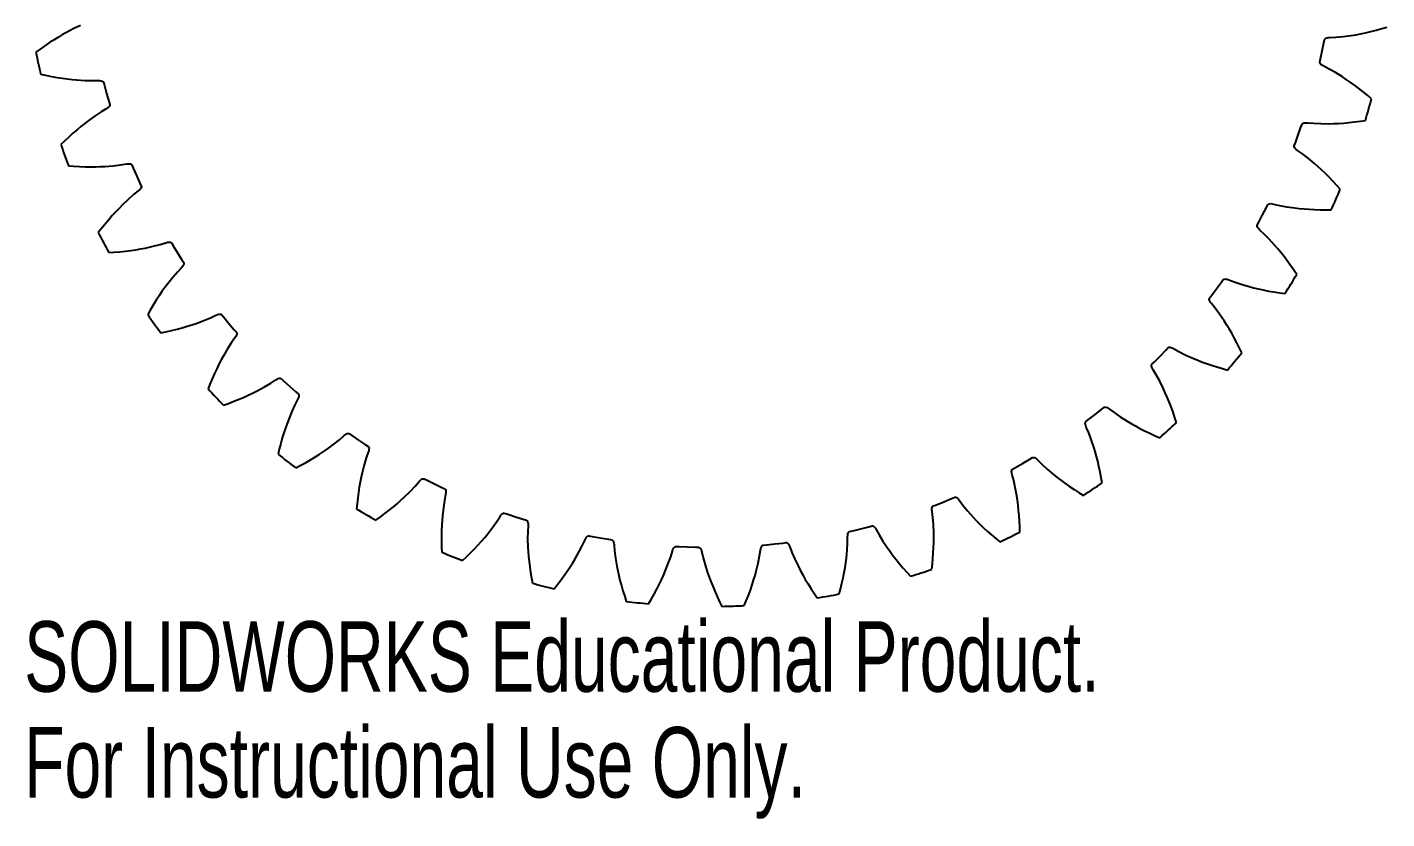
# Model space of a CAD drawing. Header units: millimetres. Extents: x -47 to 47, y -62 to 47.
# Drawn here: x -46.7 to 46.4, y -61.6 to -7.3 of the extents above; entities that cross this region are included whole.
import ezdxf

# ---------------------------------------------------------------- set-up
doc = ezdxf.new("R2010")
doc.units = ezdxf.units.MM
doc.styles.add('SLDTEXTSTYLE0', font='TXT', dxfattribs={"width": 0.7})

msp = doc.modelspace()

# ---------------------------------------------------------------- linework, layer by layer
at = {"color": 7, "linetype": 'Continuous', "lineweight": 25}
for p, q in [((-43.528, -7.391), (-44.033, -7.655)), ((-43.081, -7.181), (-43.528, -7.391)), ((45.704, -7.508), (46.095, -7.4)), ((46.095, -7.4), (46.429, -7.301)), ((-45.195, -8.359), (-45.515, -8.577)), ((-44.886, -8.159), (-45.195, -8.359)), ((-44.59, -7.976), (-44.886, -8.159)), ((-44.304, -7.807), (-44.59, -7.976)), ((-44.033, -7.655), (-44.304, -7.807)), ((42.011, -8.93), (42.125, -8.379)), ((42.125, -8.379), (42.169, -8.153)), ((42.169, -8.153), (42.177, -8.133)), ((42.177, -8.133), (42.208, -8.096)), ((42.208, -8.096), (42.259, -8.064)), ((42.259, -8.064), (42.329, -8.038)), ((42.329, -8.038), (42.419, -8.019)), ((42.419, -8.019), (42.529, -8.008)), ((42.529, -8.008), (42.939, -7.987)), ((42.939, -7.987), (43.431, -7.942)), ((43.431, -7.942), (43.995, -7.867)), ((43.995, -7.867), (44.302, -7.817)), ((44.302, -7.817), (44.629, -7.756)), ((44.629, -7.756), (44.97, -7.685)), ((44.97, -7.685), (45.328, -7.603)), ((45.328, -7.603), (45.704, -7.508)), ((-45.846, -8.812), (-46.127, -9.019)), ((-45.515, -8.577), (-45.846, -8.812)), ((41.891, -9.479), (42.011, -8.93)), ((41.839, -9.725), (41.84, -9.703)), ((41.852, -9.772), (41.839, -9.725)), ((41.84, -9.703), (41.891, -9.479)), ((41.885, -9.822), (41.852, -9.772)), ((41.939, -9.874), (41.885, -9.822)), ((42.014, -9.928), (41.939, -9.874)), ((42.109, -9.982), (42.014, -9.928)), ((42.475, -10.169), (42.109, -9.982)), ((42.907, -10.409), (42.475, -10.169)), ((-45.807, -10.522), (-45.467, -10.598)), ((-45.467, -10.598), (-45.069, -10.678)), ((-45.069, -10.678), (-44.687, -10.746)), ((-44.687, -10.746), (-44.324, -10.803)), ((-44.324, -10.803), (-43.979, -10.85)), ((-43.979, -10.85), (-43.649, -10.888)), ((-43.649, -10.888), (-43.339, -10.917)), ((-43.339, -10.917), (-42.771, -10.953)), ((-42.771, -10.953), (-42.277, -10.963)), ((-42.277, -10.963), (-41.866, -10.955)), ((-41.866, -10.955), (-41.757, -10.959)), ((-41.757, -10.959), (-41.665, -10.971)), ((-41.665, -10.971), (-41.593, -10.992)), ((-41.593, -10.992), (-41.54, -11.02)), ((-41.54, -11.02), (-41.507, -11.055)), ((-41.507, -11.055), (-41.498, -11.075)), ((-41.498, -11.075), (-41.438, -11.297)), ((43.392, -10.707), (42.907, -10.409)), ((43.652, -10.878), (43.392, -10.707)), ((43.925, -11.067), (43.652, -10.878)), ((44.208, -11.27), (43.925, -11.067)), ((-41.438, -11.297), (-41.286, -11.839)), ((-41.286, -11.839), (-41.128, -12.378)), ((44.501, -11.491), (44.208, -11.27)), ((44.806, -11.731), (44.501, -11.491)), ((45.12, -11.988), (44.806, -11.731)), ((45.385, -12.214), (45.12, -11.988)), ((-41.31, -12.896), (-41.663, -13.107)), ((-41.219, -12.834), (-41.31, -12.896)), ((-41.148, -12.775), (-41.219, -12.834)), ((-41.098, -12.719), (-41.148, -12.775)), ((-41.128, -12.378), (-41.061, -12.598)), ((-41.068, -12.667), (-41.098, -12.719)), ((-41.058, -12.62), (-41.068, -12.667)), ((-41.061, -12.598), (-41.058, -12.62)), ((-42.786, -13.897), (-43.046, -14.104)), ((-42.539, -13.708), (-42.786, -13.897)), ((-42.076, -13.377), (-42.539, -13.708)), ((-41.663, -13.107), (-42.076, -13.377)), ((40.549, -14.16), (40.624, -13.943)), ((40.624, -13.943), (40.635, -13.924)), ((40.635, -13.924), (40.67, -13.891)), ((40.67, -13.891), (40.725, -13.867)), ((40.725, -13.867), (40.799, -13.851)), ((40.799, -13.851), (40.89, -13.845)), ((40.89, -13.845), (41, -13.849)), ((41, -13.849), (41.41, -13.885)), ((41.41, -13.885), (41.903, -13.909)), ((41.903, -13.909), (42.472, -13.914)), ((42.472, -13.914), (42.783, -13.906)), ((42.783, -13.906), (43.115, -13.892)), ((43.115, -13.892), (43.463, -13.869)), ((43.463, -13.869), (43.829, -13.837)), ((43.829, -13.837), (44.214, -13.795)), ((44.214, -13.795), (44.617, -13.743)), ((44.617, -13.743), (44.961, -13.692)), ((-43.879, -14.828), (-44.174, -15.106)), ((-43.591, -14.568), (-43.879, -14.828)), ((-43.314, -14.327), (-43.591, -14.568)), ((-43.046, -14.104), (-43.314, -14.327)), ((40.164, -15.217), (40.36, -14.69)), ((40.36, -14.69), (40.549, -14.16)), ((-44.174, -15.106), (-44.423, -15.35)), ((40.078, -15.453), (40.082, -15.432)), ((40.084, -15.501), (40.078, -15.453)), ((40.082, -15.432), (40.164, -15.217)), ((40.111, -15.555), (40.084, -15.501)), ((40.157, -15.615), (40.111, -15.555)), ((40.223, -15.678), (40.157, -15.615)), ((40.31, -15.746), (40.223, -15.678)), ((40.647, -15.981), (40.31, -15.746)), ((-40.831, -16.799), (-40.34, -16.74)), ((-40.34, -16.74), (-39.934, -16.675)), ((-39.934, -16.675), (-39.825, -16.663)), ((-39.825, -16.663), (-39.733, -16.663)), ((-39.733, -16.663), (-39.659, -16.674)), ((-39.659, -16.674), (-39.602, -16.694)), ((-39.602, -16.694), (-39.564, -16.724)), ((-39.564, -16.724), (-39.553, -16.743)), ((-39.553, -16.743), (-39.462, -16.954)), ((41.041, -16.28), (40.647, -15.981)), ((41.479, -16.642), (41.041, -16.28)), ((41.713, -16.848), (41.479, -16.642)), ((-43.897, -16.795), (-43.549, -16.822)), ((-43.549, -16.822), (-43.144, -16.846)), ((-43.144, -16.846), (-42.757, -16.861)), ((-42.757, -16.861), (-42.389, -16.867)), ((-42.389, -16.867), (-42.041, -16.865)), ((-42.041, -16.865), (-41.709, -16.857)), ((-41.709, -16.857), (-41.398, -16.842)), ((-41.398, -16.842), (-40.831, -16.799)), ((-39.462, -16.954), (-39.237, -17.469)), ((-39.237, -17.469), (-39.005, -17.982)), ((41.957, -17.072), (41.713, -16.848)), ((42.209, -17.313), (41.957, -17.072)), ((42.469, -17.573), (42.209, -17.313)), ((42.738, -17.852), (42.469, -17.573)), ((-39.113, -18.519), (-39.433, -18.777)), ((-39.031, -18.446), (-39.113, -18.519)), ((-38.97, -18.378), (-39.031, -18.446)), ((-39.005, -17.982), (-38.908, -18.19)), ((-38.928, -18.315), (-38.97, -18.378)), ((-38.905, -18.26), (-38.928, -18.315)), ((-38.908, -18.19), (-38.902, -18.211)), ((-38.902, -18.211), (-38.905, -18.26)), ((43.013, -18.151), (42.738, -17.852)), ((43.244, -18.412), (43.013, -18.151)), ((-40.217, -19.495), (-40.436, -19.716)), ((-39.805, -19.103), (-40.217, -19.495)), ((-39.433, -18.777), (-39.805, -19.103)), ((38.184, -19.665), (38.288, -19.461)), ((38.288, -19.461), (38.301, -19.443)), ((38.301, -19.443), (38.341, -19.416)), ((38.341, -19.416), (38.399, -19.4)), ((38.399, -19.4), (38.474, -19.394)), ((38.474, -19.394), (38.566, -19.401)), ((38.566, -19.401), (38.674, -19.42)), ((38.674, -19.42), (39.074, -19.513)), ((39.074, -19.513), (39.56, -19.606)), ((-41.14, -20.493), (-41.388, -20.79)), ((-40.898, -20.215), (-41.14, -20.493)), ((-40.664, -19.957), (-40.898, -20.215)), ((-40.436, -19.716), (-40.664, -19.957)), ((37.655, -20.659), (37.923, -20.164)), ((37.923, -20.164), (38.184, -19.665)), ((39.56, -19.606), (40.123, -19.689)), ((40.123, -19.689), (40.432, -19.725)), ((40.432, -19.725), (40.762, -19.757)), ((40.762, -19.757), (41.11, -19.783)), ((41.11, -19.783), (41.477, -19.802)), ((41.477, -19.802), (41.864, -19.815)), ((41.864, -19.815), (42.27, -19.819)), ((42.27, -19.819), (42.618, -19.816)), ((-41.642, -21.107), (-41.854, -21.383)), ((-41.388, -20.79), (-41.642, -21.107)), ((37.537, -20.881), (37.544, -20.86)), ((37.537, -20.929), (37.537, -20.881)), ((37.555, -20.986), (37.537, -20.929)), ((37.544, -20.86), (37.655, -20.659)), ((37.593, -21.051), (37.555, -20.986)), ((37.65, -21.124), (37.593, -21.051)), ((37.726, -21.203), (37.65, -21.124)), ((38.027, -21.482), (37.726, -21.203)), ((-38.651, -22.44), (-38.096, -22.318)), ((-38.096, -22.318), (-37.618, -22.191)), ((-37.618, -22.191), (-37.225, -22.07)), ((-37.225, -22.07), (-37.118, -22.044)), ((-37.118, -22.044), (-37.027, -22.031)), ((-37.027, -22.031), (-36.952, -22.031)), ((-36.952, -22.031), (-36.894, -22.043)), ((-36.894, -22.043), (-36.852, -22.068)), ((-36.852, -22.068), (-36.838, -22.084)), ((-36.838, -22.084), (-36.719, -22.281)), ((-36.719, -22.281), (-36.424, -22.76)), ((38.375, -21.833), (38.027, -21.482)), ((38.759, -22.253), (38.375, -21.833)), ((38.962, -22.489), (38.759, -22.253)), ((-41.132, -22.741), (-40.784, -22.719)), ((-40.784, -22.719), (-40.38, -22.687)), ((-40.38, -22.687), (-39.994, -22.647)), ((-39.994, -22.647), (-39.63, -22.602)), ((-39.63, -22.602), (-39.284, -22.552)), ((-39.284, -22.552), (-38.957, -22.498)), ((-38.957, -22.498), (-38.651, -22.44)), ((-36.424, -22.76), (-36.123, -23.235)), ((-36.123, -23.235), (-35.998, -23.428)), ((39.173, -22.745), (38.962, -22.489)), ((39.389, -23.019), (39.173, -22.745)), ((39.61, -23.312), (39.389, -23.019)), ((-36.436, -24.083), (-36.759, -24.457)), ((-36.155, -23.783), (-36.436, -24.083)), ((-36.084, -23.699), (-36.155, -23.783)), ((-36.033, -23.622), (-36.084, -23.699)), ((-36, -23.555), (-36.033, -23.622)), ((-35.986, -23.496), (-36, -23.555)), ((-35.998, -23.428), (-35.989, -23.448)), ((-35.989, -23.448), (-35.986, -23.496)), ((39.837, -23.627), (39.61, -23.312)), ((40.068, -23.961), (39.837, -23.627)), ((40.26, -24.251), (40.068, -23.961)), ((-37.298, -25.152), (-37.491, -25.422)), ((-37.113, -24.903), (-37.298, -25.152)), ((-36.759, -24.457), (-37.113, -24.903)), ((34.747, -25.245), (35.075, -24.788)), ((35.075, -24.788), (35.207, -24.6)), ((35.207, -24.6), (35.223, -24.585)), ((35.223, -24.585), (35.266, -24.563)), ((35.266, -24.563), (35.325, -24.555)), ((35.325, -24.555), (35.4, -24.56)), ((35.4, -24.56), (35.49, -24.579)), ((35.49, -24.579), (35.595, -24.613)), ((35.595, -24.613), (35.978, -24.761)), ((35.978, -24.761), (36.446, -24.921)), ((36.446, -24.921), (36.992, -25.082)), ((36.992, -25.082), (37.293, -25.16)), ((-37.887, -26.019), (-38.092, -26.348)), ((-37.687, -25.711), (-37.887, -26.019)), ((-37.491, -25.422), (-37.687, -25.711)), ((34.259, -25.949), (34.266, -25.902)), ((34.269, -26.009), (34.259, -25.949)), ((34.266, -25.902), (34.276, -25.882)), ((34.297, -26.078), (34.269, -26.009)), ((34.276, -25.882), (34.414, -25.698)), ((34.343, -26.158), (34.297, -26.078)), ((34.414, -25.698), (34.747, -25.245)), ((37.293, -25.16), (37.616, -25.237)), ((37.616, -25.237), (37.956, -25.311)), ((37.956, -25.311), (38.317, -25.382)), ((38.317, -25.382), (38.699, -25.448)), ((38.699, -25.448), (39.1, -25.509)), ((39.1, -25.509), (39.446, -25.555)), ((-38.299, -26.697), (-38.471, -27)), ((-38.092, -26.348), (-38.299, -26.697)), ((-33.791, -27.036), (-33.689, -26.995)), ((-33.689, -26.995), (-33.601, -26.969)), ((-33.601, -26.969), (-33.526, -26.959)), ((-33.526, -26.959), (-33.467, -26.964)), ((-33.467, -26.964), (-33.422, -26.982)), ((-33.422, -26.982), (-33.405, -26.996)), ((-33.405, -26.996), (-33.261, -27.174)), ((34.408, -26.247), (34.343, -26.158)), ((34.667, -26.566), (34.408, -26.247)), ((34.963, -26.961), (34.667, -26.566)), ((35.285, -27.431), (34.963, -26.961)), ((-36.453, -27.993), (-36.098, -27.897)), ((-36.098, -27.897), (-35.764, -27.8)), ((-35.764, -27.8), (-35.447, -27.7)), ((-35.447, -27.7), (-35.152, -27.601)), ((-35.152, -27.601), (-34.619, -27.402)), ((-34.619, -27.402), (-34.163, -27.211)), ((-34.163, -27.211), (-33.791, -27.036)), ((-33.261, -27.174), (-32.902, -27.608)), ((-32.902, -27.608), (-32.537, -28.036)), ((35.453, -27.693), (35.285, -27.431)), ((35.626, -27.976), (35.453, -27.693)), ((-37.567, -28.244), (-37.226, -28.174)), ((-37.226, -28.174), (-36.829, -28.086)), ((-36.829, -28.086), (-36.453, -27.993)), ((-32.493, -28.583), (-32.73, -28.919)), ((-32.537, -28.036), (-32.387, -28.21)), ((-32.435, -28.49), (-32.493, -28.583)), ((-32.394, -28.407), (-32.435, -28.49)), ((-32.371, -28.336), (-32.394, -28.407)), ((-32.387, -28.21), (-32.376, -28.229)), ((-32.376, -28.229), (-32.365, -28.276)), ((-32.365, -28.276), (-32.371, -28.336)), ((35.802, -28.277), (35.626, -27.976)), ((35.98, -28.598), (35.802, -28.277)), ((36.161, -28.941), (35.98, -28.598)), ((-32.998, -29.335), (-33.286, -29.825)), ((-32.73, -28.919), (-32.998, -29.335)), ((30.896, -29.836), (31.284, -29.428)), ((31.284, -29.428), (31.441, -29.261)), ((31.441, -29.261), (31.458, -29.248)), ((31.458, -29.248), (31.504, -29.232)), ((31.504, -29.232), (31.564, -29.232)), ((31.564, -29.232), (31.638, -29.248)), ((31.638, -29.248), (31.724, -29.279)), ((31.724, -29.279), (31.823, -29.328)), ((31.823, -29.328), (32.182, -29.528)), ((32.182, -29.528), (32.623, -29.751)), ((32.623, -29.751), (33.141, -29.986)), ((36.343, -29.304), (36.161, -28.941)), ((36.493, -29.618), (36.343, -29.304)), ((-33.742, -30.705), (-33.898, -31.038)), ((-33.588, -30.393), (-33.742, -30.705)), ((-33.435, -30.098), (-33.588, -30.393)), ((-33.286, -29.825), (-33.435, -30.098)), ((30.314, -30.465), (30.328, -30.419)), ((30.316, -30.525), (30.314, -30.465)), ((30.334, -30.598), (30.316, -30.525)), ((30.328, -30.419), (30.34, -30.401)), ((30.369, -30.683), (30.334, -30.598)), ((30.34, -30.401), (30.502, -30.238)), ((30.42, -30.78), (30.369, -30.683)), ((30.502, -30.238), (30.896, -29.836)), ((33.141, -29.986), (33.428, -30.106)), ((33.428, -30.106), (33.737, -30.227)), ((33.737, -30.227), (34.064, -30.348)), ((34.064, -30.348), (34.412, -30.468)), ((34.412, -30.468), (34.781, -30.586)), ((34.781, -30.586), (35.17, -30.703)), ((35.17, -30.703), (35.505, -30.796)), ((-34.054, -31.393), (-34.211, -31.768)), ((-33.898, -31.038), (-34.054, -31.393)), ((-30.044, -31.701), (-29.7, -31.476)), ((-29.7, -31.476), (-29.604, -31.421)), ((-29.604, -31.421), (-29.52, -31.383)), ((-29.52, -31.383), (-29.448, -31.363)), ((-29.448, -31.363), (-29.388, -31.359)), ((-29.388, -31.359), (-29.342, -31.371)), ((-29.342, -31.371), (-29.323, -31.383)), ((-29.323, -31.383), (-29.155, -31.539)), ((-29.155, -31.539), (-28.739, -31.918)), ((30.633, -31.132), (30.42, -30.78)), ((30.871, -31.565), (30.633, -31.132)), ((31.124, -32.075), (30.871, -31.565)), ((-34.211, -31.768), (-34.338, -32.092)), ((-31.864, -32.65), (-31.546, -32.507)), ((-31.546, -32.507), (-31.247, -32.364)), ((-31.247, -32.364), (-30.969, -32.225)), ((-30.969, -32.225), (-30.468, -31.954)), ((-30.468, -31.954), (-30.044, -31.701)), ((-28.739, -31.918), (-28.319, -32.292)), ((-28.319, -32.292), (-28.145, -32.443)), ((-28.145, -32.443), (-28.132, -32.46)), ((-28.132, -32.46), (-28.115, -32.505)), ((-28.113, -32.565), (-28.126, -32.639)), ((-28.115, -32.505), (-28.113, -32.565)), ((31.254, -32.357), (31.124, -32.075)), ((31.386, -32.662), (31.254, -32.357)), ((-33.27, -33.198), (-32.942, -33.081)), ((-32.942, -33.081), (-32.562, -32.938)), ((-32.562, -32.938), (-32.203, -32.794)), ((-32.203, -32.794), (-31.864, -32.65)), ((-28.386, -33.193), (-28.594, -33.641)), ((-28.199, -32.827), (-28.386, -33.193)), ((-28.154, -32.727), (-28.199, -32.827)), ((-28.126, -32.639), (-28.154, -32.727)), ((26.443, -33.845), (26.884, -33.496)), ((26.884, -33.496), (27.063, -33.352)), ((27.063, -33.352), (27.082, -33.341)), ((27.082, -33.341), (27.129, -33.332)), ((27.129, -33.332), (27.189, -33.341)), ((27.189, -33.341), (27.259, -33.366)), ((27.259, -33.366), (27.341, -33.41)), ((27.341, -33.41), (27.432, -33.471)), ((27.432, -33.471), (27.759, -33.719)), ((31.518, -32.984), (31.386, -32.662)), ((31.65, -33.327), (31.518, -32.984)), ((31.781, -33.692), (31.65, -33.327)), ((-28.921, -34.459), (-29.031, -34.772)), ((-28.811, -34.167), (-28.921, -34.459)), ((-28.594, -33.641), (-28.811, -34.167)), ((25.773, -34.447), (25.779, -34.387)), ((25.78, -34.522), (25.773, -34.447)), ((25.779, -34.387), (25.799, -34.343)), ((25.799, -34.343), (25.814, -34.327)), ((25.814, -34.327), (25.997, -34.189)), ((25.997, -34.189), (26.443, -33.845)), ((27.759, -33.719), (28.165, -34.001)), ((28.165, -34.001), (28.645, -34.306)), ((28.645, -34.306), (28.913, -34.465)), ((28.913, -34.465), (29.202, -34.628)), ((31.911, -34.077), (31.781, -33.692)), ((32.016, -34.409), (31.911, -34.077)), ((-29.14, -35.103), (-29.248, -35.454)), ((-29.031, -34.772), (-29.14, -35.103)), ((-25.34, -35.573), (-25.03, -35.303)), ((-25.03, -35.303), (-24.943, -35.235)), ((-24.943, -35.235), (-24.865, -35.186)), ((-24.865, -35.186), (-24.797, -35.156)), ((-24.797, -35.156), (-24.738, -35.144)), ((-24.738, -35.144), (-24.69, -35.149)), ((-24.69, -35.149), (-24.67, -35.158)), ((-24.67, -35.158), (-24.482, -35.29)), ((-24.482, -35.29), (-24.017, -35.607)), ((25.803, -34.611), (25.78, -34.522)), ((25.841, -34.714), (25.803, -34.611)), ((26.002, -35.092), (25.841, -34.714)), ((26.177, -35.554), (26.002, -35.092)), ((29.202, -34.628), (29.509, -34.793)), ((29.509, -34.793), (29.837, -34.96)), ((29.837, -34.96), (30.185, -35.129)), ((30.185, -35.129), (30.554, -35.298)), ((30.554, -35.298), (30.874, -35.437)), ((-29.456, -36.22), (-29.538, -36.558)), ((-29.354, -35.827), (-29.456, -36.22)), ((-29.248, -35.454), (-29.354, -35.827)), ((-26.439, -36.398), (-26.183, -36.221)), ((-26.183, -36.221), (-25.725, -35.883)), ((-25.725, -35.883), (-25.34, -35.573)), ((-24.017, -35.607), (-23.549, -35.919)), ((-23.549, -35.919), (-23.356, -36.044)), ((-23.356, -36.044), (-23.341, -36.059)), ((-23.326, -36.327), (-23.356, -36.432)), ((-23.341, -36.059), (-23.318, -36.102)), ((-23.309, -36.236), (-23.326, -36.327)), ((-23.318, -36.102), (-23.307, -36.161)), ((-23.307, -36.161), (-23.309, -36.236)), ((26.357, -36.094), (26.177, -35.554)), ((26.446, -36.392), (26.357, -36.094)), ((-28.018, -37.344), (-27.661, -37.149)), ((-27.661, -37.149), (-27.325, -36.956)), ((-27.325, -36.956), (-27.01, -36.767)), ((-27.01, -36.767), (-26.715, -36.581)), ((-26.715, -36.581), (-26.439, -36.398)), ((-23.491, -36.821), (-23.634, -37.294)), ((-23.356, -36.432), (-23.491, -36.821)), ((20.986, -37.474), (21.475, -37.196)), ((21.475, -37.196), (21.96, -36.911)), ((21.96, -36.911), (22.158, -36.793)), ((22.158, -36.793), (22.178, -36.786)), ((22.178, -36.786), (22.226, -36.784)), ((22.226, -36.784), (22.284, -36.8)), ((22.284, -36.8), (22.35, -36.835)), ((22.35, -36.835), (22.425, -36.889)), ((22.425, -36.889), (22.506, -36.963)), ((22.506, -36.963), (22.796, -37.254)), ((22.796, -37.254), (23.159, -37.59)), ((26.535, -36.712), (26.446, -36.392)), ((26.621, -37.05), (26.535, -36.712)), ((26.704, -37.408), (26.621, -37.05)), ((-28.326, -37.505), (-28.018, -37.344)), ((-23.843, -38.148), (-23.909, -38.473)), ((-23.775, -37.845), (-23.843, -38.148)), ((-23.634, -37.294), (-23.775, -37.845)), ((20.725, -37.774), (20.728, -37.699)), ((20.735, -37.865), (20.725, -37.774)), ((20.728, -37.699), (20.742, -37.64)), ((20.758, -37.973), (20.735, -37.865)), ((20.742, -37.64), (20.768, -37.6)), ((20.865, -38.369), (20.758, -37.973)), ((20.768, -37.6), (20.785, -37.586)), ((20.785, -37.586), (20.986, -37.474)), ((23.159, -37.59), (23.592, -37.959)), ((23.592, -37.959), (23.835, -38.153)), ((23.835, -38.153), (24.099, -38.355)), ((26.783, -37.787), (26.704, -37.408)), ((26.858, -38.186), (26.783, -37.787)), ((26.916, -38.53), (26.858, -38.186)), ((-23.971, -38.817), (-24.029, -39.18)), ((-23.909, -38.473), (-23.971, -38.817)), ((-20.887, -39.512), (-20.48, -39.114)), ((-20.48, -39.114), (-20.142, -38.754)), ((-20.142, -38.754), (-19.873, -38.443)), ((-19.873, -38.443), (-19.797, -38.364)), ((-19.797, -38.364), (-19.726, -38.305)), ((-19.726, -38.305), (-19.663, -38.265)), ((-19.663, -38.265), (-19.606, -38.245)), ((-19.606, -38.245), (-19.558, -38.243)), ((-19.558, -38.243), (-19.537, -38.249)), ((-19.537, -38.249), (-19.332, -38.353)), ((-19.332, -38.353), (-18.828, -38.603)), ((-18.828, -38.603), (-18.321, -38.847)), ((-18.321, -38.847), (-18.113, -38.944)), ((-18.113, -38.944), (-18.095, -38.957)), ((-18.095, -38.957), (-18.066, -38.996)), ((-18.066, -38.996), (-18.048, -39.053)), ((-18.048, -39.053), (-18.04, -39.127)), ((20.975, -38.851), (20.865, -38.369)), ((21.078, -39.411), (20.975, -38.851)), ((24.099, -38.355), (24.38, -38.561)), ((24.38, -38.561), (24.681, -38.772)), ((24.681, -38.772), (25.002, -38.988)), ((25.002, -38.988), (25.344, -39.207)), ((-24.129, -39.967), (-24.163, -40.313)), ((-24.082, -39.563), (-24.129, -39.967)), ((-24.029, -39.18), (-24.082, -39.563)), ((-21.63, -40.168), (-21.364, -39.943)), ((-21.364, -39.943), (-21.116, -39.723)), ((-21.116, -39.723), (-20.887, -39.512)), ((-18.138, -39.731), (-18.213, -40.22)), ((-18.058, -39.328), (-18.138, -39.731)), ((-18.043, -39.219), (-18.058, -39.328)), ((-18.04, -39.127), (-18.043, -39.219)), ((15.352, -40.113), (15.566, -40.03)), ((15.566, -40.03), (16.089, -39.823)), ((16.089, -39.823), (16.61, -39.608)), ((16.61, -39.608), (16.821, -39.519)), ((16.821, -39.519), (16.843, -39.514)), ((16.843, -39.514), (16.891, -39.519)), ((16.891, -39.519), (16.946, -39.543)), ((16.946, -39.543), (17.006, -39.587)), ((17.006, -39.587), (17.073, -39.651)), ((17.073, -39.651), (17.143, -39.736)), ((17.143, -39.736), (17.39, -40.064)), ((21.124, -39.719), (21.078, -39.411)), ((21.167, -40.048), (21.124, -39.719)), ((21.205, -40.394), (21.167, -40.048)), ((25.344, -39.207), (25.641, -39.389)), ((-22.831, -41.082), (-22.548, -40.88)), ((-22.548, -40.88), (-22.222, -40.637)), ((-22.222, -40.637), (-21.916, -40.4)), ((-21.916, -40.4), (-21.63, -40.168)), ((-18.277, -40.785), (-18.302, -41.095)), ((-18.213, -40.22), (-18.277, -40.785)), ((-14.553, -41.18), (-14.329, -40.835)), ((-14.329, -40.835), (-14.265, -40.746)), ((-14.265, -40.746), (-14.204, -40.677)), ((-14.204, -40.677), (-14.146, -40.629)), ((-14.146, -40.629), (-14.093, -40.601)), ((-14.093, -40.601), (-14.045, -40.593)), ((-14.045, -40.593), (-14.024, -40.596)), ((-14.024, -40.596), (-13.806, -40.671)), ((-13.806, -40.671), (-13.272, -40.848)), ((-13.272, -40.848), (-12.736, -41.018)), ((15.263, -40.382), (15.266, -40.29)), ((15.271, -40.492), (15.263, -40.382)), ((15.266, -40.29), (15.279, -40.216)), ((15.322, -40.9), (15.271, -40.492)), ((15.279, -40.216), (15.302, -40.161)), ((15.302, -40.161), (15.333, -40.124)), ((15.363, -41.392), (15.322, -40.9)), ((15.333, -40.124), (15.352, -40.113)), ((17.39, -40.064), (17.702, -40.447)), ((17.702, -40.447), (18.08, -40.873)), ((18.08, -40.873), (18.293, -41.099)), ((21.238, -40.76), (21.205, -40.394)), ((21.264, -41.147), (21.238, -40.76)), ((-18.336, -41.775), (-18.343, -42.142)), ((-18.322, -41.427), (-18.336, -41.775)), ((-18.302, -41.095), (-18.322, -41.427)), ((-15.184, -42.035), (-14.837, -41.584)), ((-14.837, -41.584), (-14.553, -41.18)), ((-12.736, -41.018), (-12.516, -41.086)), ((-12.516, -41.086), (-12.497, -41.096)), ((-12.497, -41.096), (-12.463, -41.13)), ((-12.463, -41.13), (-12.437, -41.184)), ((-12.432, -41.869), (-12.439, -42.363)), ((-12.437, -41.184), (-12.419, -41.257)), ((-12.409, -41.459), (-12.432, -41.869)), ((-12.419, -41.257), (-12.409, -41.349)), ((-12.409, -41.349), (-12.409, -41.459)), ((9.534, -41.952), (9.564, -41.9)), ((9.564, -41.9), (9.6, -41.868)), ((9.6, -41.868), (9.62, -41.859)), ((9.62, -41.859), (9.844, -41.807)), ((9.844, -41.807), (10.391, -41.674)), ((10.391, -41.674), (10.936, -41.535)), ((10.936, -41.535), (11.158, -41.476)), ((11.158, -41.476), (11.179, -41.474)), ((11.179, -41.474), (11.226, -41.485)), ((11.226, -41.485), (11.277, -41.517)), ((11.277, -41.517), (11.331, -41.569)), ((11.331, -41.569), (11.388, -41.642)), ((11.388, -41.642), (11.446, -41.735)), ((11.446, -41.735), (11.645, -42.095)), ((15.387, -41.961), (15.363, -41.392)), ((18.293, -41.099), (18.526, -41.336)), ((18.526, -41.336), (18.776, -41.579)), ((18.776, -41.579), (19.044, -41.83)), ((19.044, -41.83), (19.333, -42.088)), ((21.282, -41.552), (21.264, -41.147)), ((21.292, -41.901), (21.282, -41.552)), ((-18.343, -42.142), (-18.342, -42.53)), ((-18.342, -42.53), (-18.332, -42.936)), ((-16.08, -43.057), (-15.83, -42.788)), ((-15.83, -42.788), (-15.597, -42.527)), ((-15.597, -42.527), (-15.382, -42.275)), ((-15.382, -42.275), (-15.184, -42.035)), ((-12.439, -42.363), (-12.423, -42.932)), ((-8.906, -43.244), (-8.68, -42.804)), ((-8.68, -42.804), (-8.507, -42.432)), ((-8.507, -42.432), (-8.455, -42.334)), ((-8.455, -42.334), (-8.404, -42.258)), ((-8.404, -42.258), (-8.354, -42.202)), ((-8.354, -42.202), (-8.305, -42.167)), ((-8.305, -42.167), (-8.259, -42.153)), ((-8.259, -42.153), (-8.237, -42.153)), ((-8.237, -42.153), (-8.012, -42.196)), ((-8.012, -42.196), (-7.458, -42.297)), ((-7.458, -42.297), (-6.903, -42.392)), ((-6.903, -42.392), (-6.677, -42.428)), ((-6.677, -42.428), (-6.656, -42.435)), ((-6.656, -42.435), (-6.618, -42.465)), ((-6.618, -42.465), (-6.584, -42.514)), ((-6.584, -42.514), (-6.556, -42.584)), ((-6.556, -42.584), (-6.534, -42.673)), ((-6.534, -42.673), (-6.519, -42.782)), ((-6.519, -42.782), (-6.483, -43.192)), ((3.602, -42.87), (3.639, -42.823)), ((3.639, -42.823), (3.68, -42.796)), ((3.68, -42.796), (3.701, -42.79)), ((3.701, -42.79), (3.93, -42.77)), ((3.93, -42.77), (4.489, -42.715)), ((4.489, -42.715), (5.049, -42.652)), ((5.049, -42.652), (5.277, -42.625)), ((5.277, -42.625), (5.299, -42.626)), ((5.299, -42.626), (5.343, -42.644)), ((5.343, -42.644), (5.39, -42.682)), ((5.39, -42.682), (5.436, -42.741)), ((5.436, -42.741), (5.482, -42.821)), ((5.482, -42.821), (5.526, -42.922)), ((9.453, -43.128), (9.481, -42.634)), ((9.481, -42.634), (9.487, -42.223)), ((9.487, -42.223), (9.495, -42.114)), ((9.495, -42.114), (9.51, -42.023)), ((9.51, -42.023), (9.534, -41.952)), ((11.645, -42.095), (11.901, -42.517)), ((11.901, -42.517), (12.215, -42.992)), ((15.377, -42.952), (15.388, -42.604)), ((15.391, -42.272), (15.387, -41.961)), ((15.388, -42.604), (15.391, -42.272)), ((19.333, -42.088), (19.641, -42.353)), ((19.641, -42.353), (19.91, -42.575)), ((-18.332, -42.936), (-18.317, -43.284)), ((-16.891, -43.86), (-16.639, -43.62)), ((-16.639, -43.62), (-16.35, -43.335)), ((-16.35, -43.335), (-16.08, -43.057)), ((-12.423, -42.932), (-12.405, -43.243)), ((-12.405, -43.243), (-12.378, -43.573)), ((-12.378, -43.573), (-12.343, -43.92)), ((-9.348, -44.005), (-9.187, -43.739)), ((-9.187, -43.739), (-8.906, -43.244)), ((-6.483, -43.192), (-6.422, -43.682)), ((-6.422, -43.682), (-6.327, -44.243)), ((-2.801, -44.063), (-2.638, -43.596)), ((-2.638, -43.596), (-2.519, -43.203)), ((-2.519, -43.203), (-2.481, -43.099)), ((-2.481, -43.099), (-2.441, -43.016)), ((-2.441, -43.016), (-2.399, -42.954)), ((-2.399, -42.954), (-2.356, -42.913)), ((-2.356, -42.913), (-2.312, -42.892)), ((-2.312, -42.892), (-2.291, -42.889)), ((-2.291, -42.889), (-2.061, -42.901)), ((-2.061, -42.901), (-1.499, -42.924)), ((-1.499, -42.924), (-0.937, -42.94)), ((-0.937, -42.94), (-0.707, -42.944)), ((-0.707, -42.944), (-0.685, -42.949)), ((-0.685, -42.949), (-0.643, -42.972)), ((-0.643, -42.972), (-0.603, -43.017)), ((-0.603, -43.017), (-0.565, -43.082)), ((-0.565, -43.082), (-0.531, -43.167)), ((-0.531, -43.167), (-0.501, -43.273)), ((-0.501, -43.273), (-0.409, -43.674)), ((-0.409, -43.674), (-0.28, -44.151)), ((3.359, -44.024), (3.455, -43.539)), ((3.455, -43.539), (3.518, -43.133)), ((3.518, -43.133), (3.541, -43.025)), ((3.541, -43.025), (3.569, -42.938)), ((3.569, -42.938), (3.602, -42.87)), ((5.526, -42.922), (5.673, -43.306)), ((5.673, -43.306), (5.867, -43.76)), ((5.867, -43.76), (6.113, -44.273)), ((9.358, -44.003), (9.398, -43.694)), ((9.398, -43.694), (9.453, -43.128)), ((12.215, -42.992), (12.395, -43.245)), ((12.395, -43.245), (12.593, -43.512)), ((12.593, -43.512), (12.806, -43.788)), ((15.292, -44.11), (15.33, -43.706)), ((15.33, -43.706), (15.358, -43.319)), ((15.358, -43.319), (15.377, -42.952)), ((-12.343, -43.92), (-12.299, -44.285)), ((-12.299, -44.285), (-12.244, -44.669)), ((-12.244, -44.669), (-12.178, -45.069)), ((-9.931, -44.875), (-9.721, -44.574)), ((-9.721, -44.574), (-9.527, -44.284)), ((-9.527, -44.284), (-9.348, -44.005)), ((-6.327, -44.243), (-6.266, -44.548)), ((-6.266, -44.548), (-6.194, -44.872)), ((-3.133, -44.877), (-3.01, -44.592)), ((-3.01, -44.592), (-2.801, -44.063)), ((-0.28, -44.151), (-0.108, -44.693)), ((-0.108, -44.693), (-0.005, -44.987)), ((3.143, -44.877), (3.225, -44.577)), ((3.225, -44.577), (3.359, -44.024)), ((6.113, -44.273), (6.256, -44.55)), ((6.256, -44.55), (6.415, -44.841)), ((9.18, -45.035), (9.25, -44.674)), ((9.25, -44.674), (9.309, -44.331)), ((9.309, -44.331), (9.358, -44.003)), ((12.806, -43.788), (13.037, -44.073)), ((13.037, -44.073), (13.287, -44.37)), ((13.287, -44.37), (13.556, -44.674)), ((13.556, -44.674), (13.791, -44.931)), ((15.253, -44.456), (15.292, -44.11)), ((-12.178, -45.069), (-12.115, -45.412)), ((-10.623, -45.784), (-10.406, -45.511)), ((-10.406, -45.511), (-10.16, -45.188)), ((-10.16, -45.188), (-9.931, -44.875)), ((-6.194, -44.872), (-6.111, -45.211)), ((-6.111, -45.211), (-6.016, -45.566)), ((-6.016, -45.566), (-5.908, -45.938)), ((-3.589, -45.821), (-3.423, -45.493)), ((-3.423, -45.493), (-3.271, -45.179)), ((-3.271, -45.179), (-3.133, -44.877)), ((-0.005, -44.987), (0.112, -45.297)), ((0.112, -45.297), (0.241, -45.621)), ((0.241, -45.621), (0.384, -45.96)), ((2.823, -45.874), (2.942, -45.527)), ((2.942, -45.527), (3.048, -45.195)), ((3.048, -45.195), (3.143, -44.877)), ((6.415, -44.841), (6.588, -45.144)), ((6.588, -45.144), (6.777, -45.459)), ((6.777, -45.459), (6.983, -45.787)), ((9.004, -45.809), (9.098, -45.414)), ((9.098, -45.414), (9.18, -45.035)), ((-5.908, -45.938), (-5.787, -46.326)), ((-5.787, -46.326), (-5.677, -46.656)), ((-4.148, -46.817), (-3.971, -46.516)), ((-3.971, -46.516), (-3.772, -46.163)), ((-3.772, -46.163), (-3.589, -45.821)), ((0.384, -45.96), (0.543, -46.313)), ((0.543, -46.313), (0.717, -46.68)), ((2.541, -46.616), (2.689, -46.238)), ((2.689, -46.238), (2.823, -45.874)), ((6.983, -45.787), (7.206, -46.126)), ((7.206, -46.126), (7.403, -46.413)), ((8.917, -46.146), (9.004, -45.809)), ((0.717, -46.68), (0.872, -46.992)), ((2.408, -46.938), (2.541, -46.616))]:
    msp.add_line(p, q, dxfattribs=at)
for start, end in [(191.06288, 192.93712), (343.06288, 344.93712), (199.06288, 200.93712), (335.06288, 336.93713), (207.06288, 208.93713), (327.06288, 328.93713), (215.06288, 216.93713), (319.06288, 320.93713), (223.06288, 224.93713), (311.06288, 312.93713), (231.06288, 232.93713), (303.06288, 304.93713), (239.06288, 240.93713), (295.06288, 296.93713), (247.06288, 248.93713), (287.06288, 288.93713), (255.06288, 256.93713), (279.06288, 280.93713), (263.06288, 264.93713), (271.06288, 272.93713)]:
    msp.add_arc((0, 0), 47, start, end, dxfattribs=at)

# ---------------------------------------------------------------- texts
at = {"color": 7, "linetype": 'Continuous', "char_height": 4.83362, "attachment_point": 1, "style": 'SLDTEXTSTYLE0'}
for s, insert in [('SOLIDWORKS Educational Product.', (-46.933, -48.011)), ('For Instructional Use Only.', (-46.933, -55.262))]:
    msp.add_mtext(s, dxfattribs=dict(at, insert=insert))

doc.saveas('drawing.dxf')
